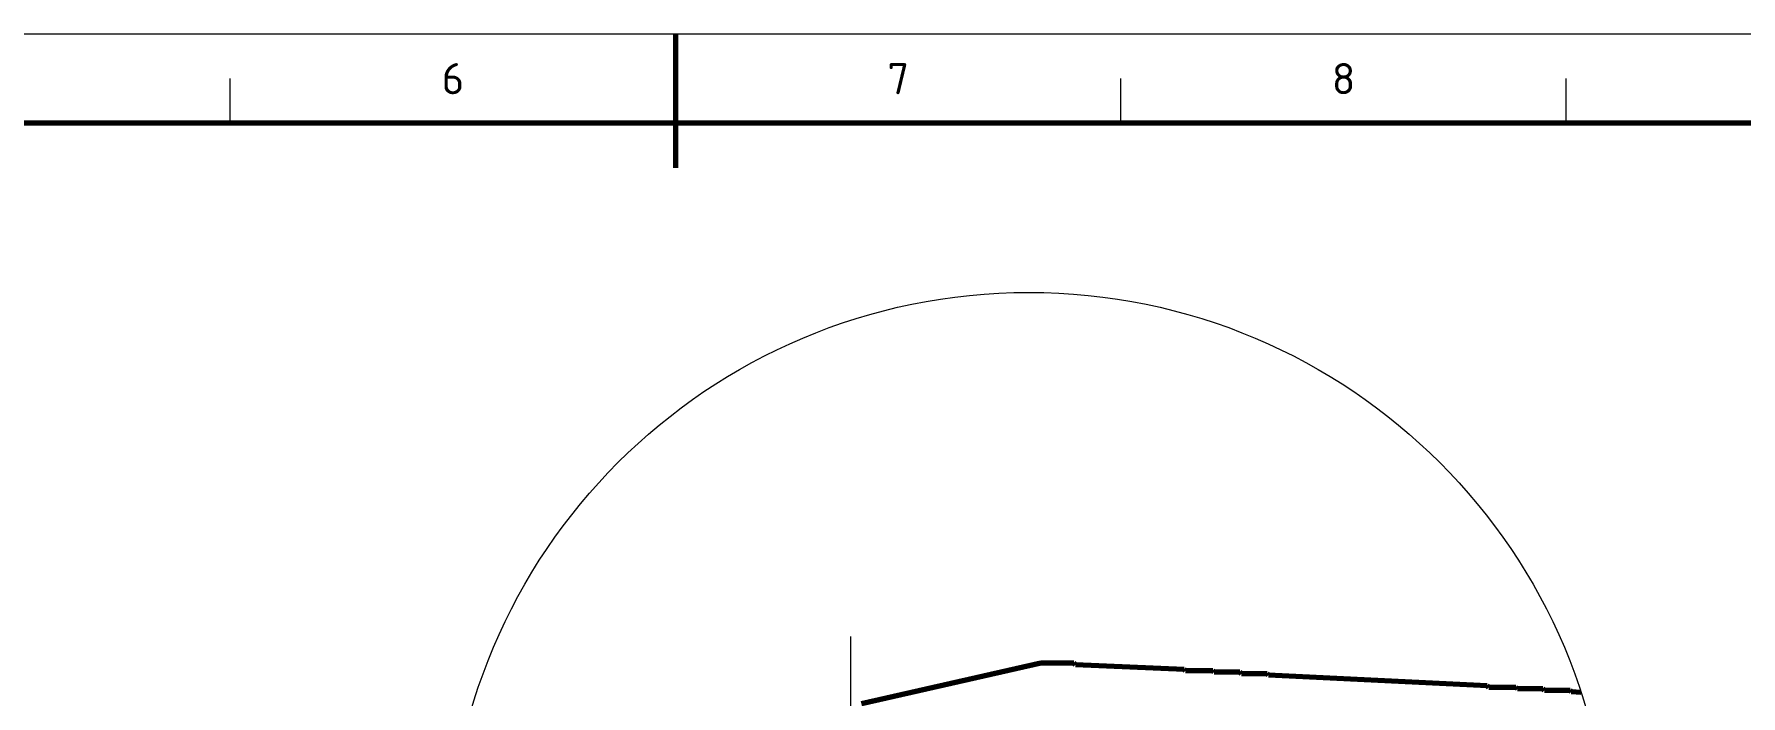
# Model space of a CAD drawing. Header units: millimetres. Extents: x 0 to 2382, y 0 to 420.
# Drawn here: x 879 to 1070.6, y 345.7 to 420 of the extents above; entities that cross this region are included whole.
import ezdxf
from ezdxf.enums import TextEntityAlignment as Align

# ---------------------------------------------------------------- set-up
doc = ezdxf.new("R2010")
doc.units = ezdxf.units.MM
doc.linetypes.add('IRAM-E-TRAZOS', pattern=[5, 4, -1])
doc.linetypes.add('IRAM-F-TRAZO-PUNTO', pattern=[20, 15, -2, 1, -2])
for name, color, linetype, lineweight in [('01-VISIBLE', 7, 'CONTINUOUS', 70), ('02-OCULTA', 4, 'IRAM-E-TRAZOS', 35), ('03-EJE', 1, 'IRAM-F-TRAZO-PUNTO', 18), ('06-TEXTO', 7, 'CONTINUOUS', 25), ('07-RECUADRO', 7, 'CONTINUOUS', 70), ('08-FINA', 5, 'CONTINUOUS', 18)]:
    doc.layers.add(name, color=color, linetype=linetype, lineweight=lineweight)
doc.styles.add('ISO3098', font='isocpeur.ttf')

msp = doc.modelspace()

# ---------------------------------------------------------------- linework, layer by layer
at = {"layer": '01-VISIBLE'}
for points in [[(992.007, 349.355), (971.857, 344.785)], [(995.727, 349.355), (992.007, 349.355)], [(995.897, 349.185), (995.727, 349.355)], [(1008.087, 348.675), (995.897, 349.185)], [(1008.257, 348.515), (1008.087, 348.675)], [(1011.307, 348.515), (1008.257, 348.515)], [(1011.477, 348.345), (1011.307, 348.515)], [(1014.357, 348.345), (1011.477, 348.345)], [(1014.527, 348.175), (1014.357, 348.345)], [(1017.407, 348.175), (1014.527, 348.175)], [(1017.577, 348.005), (1017.407, 348.175)], [(1042.127, 346.815), (1017.577, 348.005)], [(1042.297, 346.645), (1042.127, 346.815)], [(1045.347, 346.645), (1042.297, 346.645)], [(1045.517, 346.475), (1045.347, 346.645)], [(1048.387, 346.475), (1045.517, 346.475)], [(1048.557, 346.305), (1048.387, 346.475)], [(1051.437, 346.305), (1048.557, 346.305)], [(1051.607, 346.135), (1051.437, 346.305)], [(1052.665, 346.085), (1051.607, 346.135)]]:
    msp.add_lwpolyline(points, dxfattribs=at)
at = {"layer": '02-OCULTA'}
for points in [[(992.007, 349.355), (971.857, 344.785)], [(995.727, 349.355), (992.007, 349.355)], [(995.897, 349.185), (995.727, 349.355)], [(1008.087, 348.675), (995.897, 349.185)], [(1008.257, 348.515), (1008.087, 348.675)], [(1011.307, 348.515), (1008.257, 348.515)], [(1011.477, 348.345), (1011.307, 348.515)], [(1014.357, 348.345), (1011.477, 348.345)], [(1014.527, 348.175), (1014.357, 348.345)], [(1017.407, 348.175), (1014.527, 348.175)], [(1017.577, 348.005), (1017.407, 348.175)], [(1042.127, 346.815), (1017.577, 348.005)], [(1042.297, 346.645), (1042.127, 346.815)], [(1045.347, 346.645), (1042.297, 346.645)], [(1045.517, 346.475), (1045.347, 346.645)], [(1048.387, 346.475), (1045.517, 346.475)], [(1048.557, 346.305), (1048.387, 346.475)], [(1051.437, 346.305), (1048.557, 346.305)], [(1051.607, 346.135), (1051.437, 346.305)], [(1052.665, 346.085), (1051.607, 346.135)]]:
    msp.add_lwpolyline(points, dxfattribs=at)
at = {"layer": '03-EJE'}
msp.add_lwpolyline([(970.667, 263.645), (970.667, 352.355)], dxfattribs=at)
at = {"layer": '07-RECUADRO'}
msp.add_line((951, 420), (951, 405), dxfattribs=at)
msp.add_lwpolyline([(679, 10), (1238, 10), (1238, 410), (679, 410)], close=True, dxfattribs=at)
at = {"layer": '08-FINA'}
for p, q in [((901, 410), (901, 415)), ((1001, 410), (1001, 415)), ((1051, 410), (1051, 415))]:
    msp.add_line(p, q, dxfattribs=at)
msp.add_lwpolyline([(654, 0), (1248, 0), (1248, 420), (654, 420)], close=True, dxfattribs=at)
msp.add_circle((990.667, 325.75), 65.25, dxfattribs=at)

# ---------------------------------------------------------------- texts
at = {"layer": '06-TEXTO', "style": 'ISO3098'}
for s, p in [('6', (926, 415)), ('7', (976, 415)), ('8', (1026, 415))]:
    msp.add_text(s, height=3.5, dxfattribs=at).set_placement(p, align=Align.MIDDLE_CENTER)

doc.saveas('drawing.dxf')
